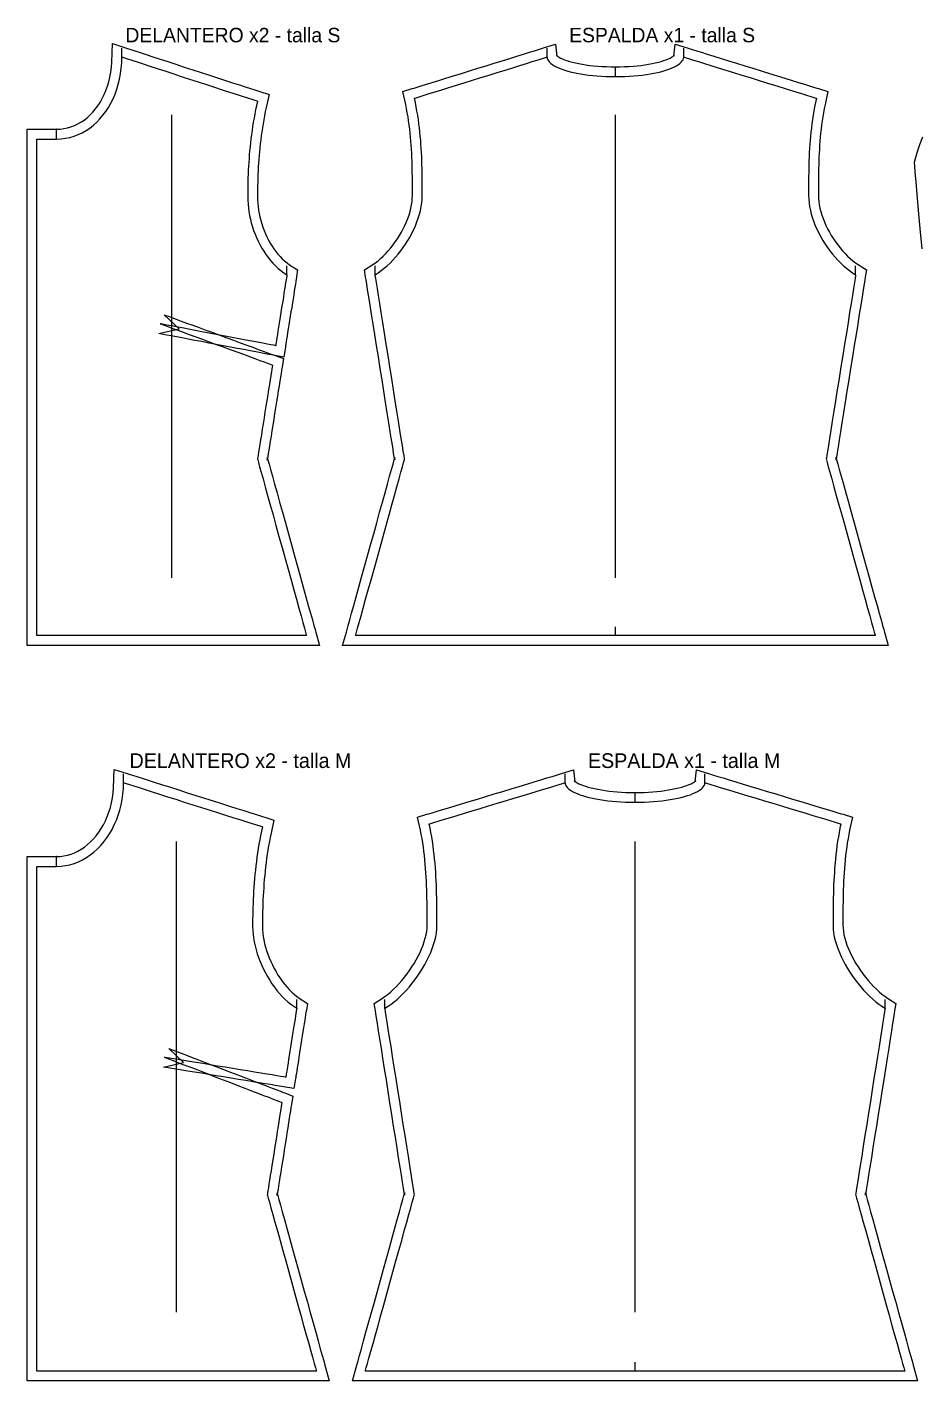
# Model space of a CAD drawing. Header units: centimetres. Extents: x -1 to 277, y -288 to 3.
# Drawn here: x -1 to 90.2, y -135 to 3.1 of the extents above; entities that cross this region are included whole.
import ezdxf

# ---------------------------------------------------------------- set-up
doc = ezdxf.new("R2010")
doc.units = ezdxf.units.CM
for name, color, linetype in [('15_SeamAllowance', 4, 'CONTINUOUS'), ('1_Boundary', 7, 'CONTINUOUS'), ('4_Notch', 1, 'CONTINUOUS'), ('5_Grainline', 3, 'CONTINUOUS'), ('8_Text', 7, 'CONTINUOUS')]:
    doc.layers.add(name, color=color, linetype=linetype)

msp = doc.modelspace()

# ---------------------------------------------------------------- linework, layer by layer
at = {"layer": '15_SeamAllowance'}
for points in [[(-1, -7.3633), (0.0101, -7.3633), (0.0394, -7.3633), (0.0859, -7.3633), (0.1481, -7.3633), (0.2242, -7.3633), (0.3125, -7.3633), (0.4112, -7.3633), (0.5185, -7.3633), (0.6328, -7.3633), (0.7523, -7.3633), (0.8753, -7.3633), (1, -7.3633), (1.1247, -7.3633), (1.2477, -7.3633), (1.3672, -7.3633), (1.4815, -7.3633), (1.5888, -7.3633), (1.6875, -7.3633), (1.7758, -7.3633), (1.8519, -7.3633), (1.9141, -7.3633), (1.9606, -7.3633), (1.9899, -7.3633), (1.9797, -7.3633), (2.3837, -7.3469), (2.7581, -7.3009), (3.1234, -7.2254), (3.4796, -7.1211), (3.8267, -6.9889), (4.1644, -6.829), (4.4924, -6.642), (4.8098, -6.4284), (5.1161, -6.1887), (5.4102, -5.9234), (5.6912, -5.6332), (5.9581, -5.3188), (6.2097, -4.981), (6.445, -4.6207), (6.6628, -4.2388), (6.8621, -3.8362), (7.0417, -3.4141), (7.2007, -2.9734), (7.3379, -2.5153), (7.4523, -2.0407), (7.5431, -1.5508), (7.6091, -1.0467), (7.6494, -0.5294), (7.6982, 1.3654), (9.0427, 0.9282), (9.2449, 0.8624), (9.5672, 0.7576), (9.9975, 0.6176), (10.524, 0.4464), (11.1346, 0.2478), (11.8172, 0.0258), (12.5599, -0.2157), (13.3506, -0.4729), (14.1774, -0.7417), (15.0282, -1.0184), (15.8909, -1.299), (16.7537, -1.5796), (17.6045, -1.8563), (18.4313, -2.1252), (19.222, -2.3824), (19.9647, -2.6239), (20.6473, -2.8459), (21.2579, -3.0445), (21.7843, -3.2157), (22.2147, -3.3557), (22.537, -3.4605), (22.7392, -3.5262), (23.6733, -3.83), (23.3806, -5.1471), (23.2922, -5.5688), (23.2096, -5.9879), (23.1325, -6.4044), (23.0608, -6.8183), (22.9943, -7.2298), (22.9329, -7.6387), (22.8764, -8.0453), (22.8246, -8.4493), (22.7773, -8.851), (22.7344, -9.2503), (22.6958, -9.6472), (22.6611, -10.0418), (22.6304, -10.4341), (22.6034, -10.824), (22.5799, -11.2118), (22.5598, -11.5973), (22.543, -11.9806), (22.5291, -12.3617), (22.5182, -12.7406), (22.51, -13.1174), (22.5043, -13.492), (22.5011, -13.8646), (22.5, -14.2261), (22.5072, -14.5716), (22.5279, -14.9131), (22.5625, -15.2587), (22.6107, -15.607), (22.6724, -15.9569), (22.7474, -16.307), (22.8356, -16.6562), (22.9366, -17.0032), (23.0502, -17.3469), (23.1762, -17.6861), (23.3141, -18.0196), (23.4637, -18.3462), (23.6246, -18.6648), (23.7964, -18.9742), (23.9788, -19.2734), (24.1712, -19.5612), (24.3731, -19.8367), (24.5842, -20.0988), (24.8039, -20.3465), (25.0317, -20.5791), (25.2672, -20.7956), (25.5097, -20.9953), (25.7589, -21.1776), (26.59, -21.712), (26.4818, -22.3935), (26.465, -22.4993), (26.4382, -22.6679), (26.4025, -22.8931), (26.3587, -23.1685), (26.308, -23.4879), (26.2512, -23.845), (26.1895, -24.2335), (26.1238, -24.6472), (26.0551, -25.0797), (25.9844, -25.5247), (25.9127, -25.9761), (25.8411, -26.4274), (25.7704, -26.8725), (25.7017, -27.305), (25.636, -27.7187), (25.5742, -28.1072), (25.5175, -28.4643), (25.4668, -28.7837), (25.423, -29.0591), (25.3873, -29.2843), (25.3605, -29.4529), (25.3437, -29.5586), (25.1762, -30.6133), (24.1039, -30.4095), (23.9318, -30.3768), (23.6575, -30.3246), (23.2913, -30.255), (22.8432, -30.1698), (22.3236, -30.0711), (21.7427, -29.9606), (21.1107, -29.8405), (20.4377, -29.7126), (19.7342, -29.5788), (19.0101, -29.4412), (18.2759, -29.3016), (17.5416, -29.162), (16.8176, -29.0244), (16.114, -28.8907), (15.4411, -28.7627), (14.8091, -28.6426), (14.2281, -28.5322), (13.7085, -28.4334), (13.2605, -28.3482), (12.8942, -28.2786), (12.6199, -28.2265), (12.4479, -28.1937), (14.5026, -27.7334), (12.9778, -26.2826), (13.1451, -26.3441), (13.4118, -26.4421), (13.768, -26.5729), (14.2036, -26.733), (14.7089, -26.9186), (15.2737, -27.1262), (15.8883, -27.3519), (16.5426, -27.5923), (17.2268, -27.8437), (17.9308, -28.1023), (18.6447, -28.3646), (19.3587, -28.6269), (20.0627, -28.8856), (20.7468, -29.1369), (21.4012, -29.3773), (22.0157, -29.6031), (22.5806, -29.8107), (23.0858, -29.9963), (23.5215, -30.1563), (23.8776, -30.2872), (24.1443, -30.3852), (24.3116, -30.4466), (25.1414, -30.7515), (25.0046, -31.6121), (24.9824, -31.7523), (24.9468, -31.9758), (24.8994, -32.2742), (24.8414, -32.6392), (24.7741, -33.0625), (24.6989, -33.5358), (24.617, -34.0507), (24.5299, -34.599), (24.4388, -35.1722), (24.3451, -35.7621), (24.25, -36.3603), (24.1549, -36.9585), (24.0611, -37.5483), (23.97, -38.1216), (23.8829, -38.6698), (23.8011, -39.1847), (23.7258, -39.658), (23.6586, -40.0813), (23.6005, -40.4463), (23.5531, -40.7448), (23.5176, -40.9682), (23.4953, -41.1084), (23.5218, -40.942), (23.4888, -40.8235), (23.5619, -41.0865), (23.6784, -41.5058), (23.8339, -42.0657), (24.0241, -42.7506), (24.2448, -43.5449), (24.4914, -44.4329), (24.7598, -45.399), (25.0455, -46.4277), (25.3443, -47.5032), (25.6517, -48.61), (25.9635, -49.7324), (26.2753, -50.8548), (26.5827, -51.9615), (26.8815, -53.037), (27.1672, -54.0657), (27.4356, -55.0318), (27.6823, -55.9199), (27.9029, -56.7141), (28.0931, -57.399), (28.2487, -57.9589), (28.3651, -58.3782), (28.4382, -58.6412), (28.8156, -60), (27.3607, -60), (26.9589, -60), (26.3184, -60), (25.463, -60), (24.4166, -60), (23.2031, -60), (21.8464, -60), (20.3704, -60), (18.7988, -60), (17.1557, -60), (15.4648, -60), (13.75, -60), (12.0352, -60), (10.3443, -60), (8.7012, -60), (7.1296, -60), (5.6536, -60), (4.2969, -60), (3.0834, -60), (2.037, -60), (1.1816, -60), (0.5411, -60), (0.1393, -60), (-1, -60), (-1, -58.7436), (-1, -58.0037), (-1, -56.8242), (-1, -55.2491), (-1, -53.3224), (-1, -51.088), (-1, -48.5899), (-1, -45.872), (-1, -42.9782), (-1, -39.9526), (-1, -36.8391), (-1, -33.6817), (-1, -30.5242), (-1, -27.4107), (-1, -24.3851), (-1, -21.4914), (-1, -18.7734), (-1, -16.2753), (-1, -14.0409), (-1, -12.1142), (-1, -10.5391), (-1, -9.3597), (-1, -8.6197)], [(59, -1), (59.4665, -0.9955), (59.9226, -0.9824), (60.3673, -0.9608), (60.7996, -0.9313), (61.2184, -0.894), (61.6226, -0.8494), (62.011, -0.7979), (62.3824, -0.7398), (62.7358, -0.6757), (63.0697, -0.6059), (63.3829, -0.5311), (63.674, -0.452), (63.9413, -0.3694), (64.1833, -0.2842), (64.3979, -0.1979), (64.5832, -0.1122), (64.7369, -0.0297), (64.8566, 0.0459), (64.9404, 0.1095), (64.9875, 0.1538), (65.0004, 0.1696), (64.9879, 0.148), (64.9667, 0.087), (65.1076, 1.3125), (66.3282, 0.9338), (66.526, 0.8724), (66.8413, 0.7746), (67.2624, 0.644), (67.7774, 0.4842), (68.3748, 0.2988), (69.0426, 0.0916), (69.7692, -0.1338), (70.5428, -0.3738), (71.3516, -0.6248), (72.1839, -0.883), (73.028, -1.1449), (73.8721, -1.4068), (74.7044, -1.6651), (75.5132, -1.916), (76.2868, -2.156), (77.0134, -2.3815), (77.6812, -2.5887), (78.2785, -2.774), (78.7936, -2.9338), (79.2147, -3.0644), (79.53, -3.1623), (79.7278, -3.2236), (80.6737, -3.5171), (80.3827, -4.843), (80.2981, -5.2625), (80.2207, -5.6812), (80.1503, -6.099), (80.0865, -6.5159), (80.029, -6.9317), (79.9775, -7.3464), (79.9316, -7.7597), (79.8911, -8.1716), (79.8555, -8.582), (79.8247, -8.9907), (79.7982, -9.3977), (79.7757, -9.8027), (79.757, -10.2058), (79.7416, -10.6067), (79.7293, -11.0054), (79.7196, -11.4017), (79.7124, -11.7955), (79.7072, -12.1868), (79.7037, -12.5753), (79.7016, -12.961), (79.7005, -13.3438), (79.7001, -13.7235), (79.7, -14.0844), (79.7104, -14.4169), (79.7401, -14.7426), (79.7892, -15.0764), (79.8576, -15.4168), (79.9446, -15.7622), (80.0497, -16.1112), (80.1722, -16.4621), (80.3114, -16.8134), (80.4664, -17.1637), (80.6363, -17.5115), (80.8204, -17.8553), (81.0176, -18.1937), (81.2269, -18.5253), (81.4474, -18.8487), (81.678, -19.1626), (81.9176, -19.4655), (82.1651, -19.7562), (82.4193, -20.0334), (82.6791, -20.2957), (82.9431, -20.5419), (83.2101, -20.7708), (83.4786, -20.9811), (83.7471, -21.1718), (84.591, -21.7092), (84.4723, -22.4528), (84.4285, -22.7275), (84.3586, -23.1654), (84.2653, -23.7502), (84.1511, -24.4655), (84.0188, -25.2951), (83.8708, -26.2226), (83.7097, -27.2317), (83.5383, -28.306), (83.359, -29.4293), (83.1746, -30.5853), (82.9875, -31.7576), (82.8004, -32.9299), (82.616, -34.0858), (82.4367, -35.2091), (82.2653, -36.2835), (82.1043, -37.2926), (81.9563, -38.2201), (81.8239, -39.0497), (81.7097, -39.765), (81.6164, -40.3498), (81.5465, -40.7877), (81.5027, -41.0624), (81.5219, -40.9424), (81.4888, -40.8235), (81.5619, -41.0865), (81.6784, -41.5058), (81.8339, -42.0657), (82.0241, -42.7506), (82.2448, -43.5449), (82.4914, -44.4329), (82.7598, -45.399), (83.0455, -46.4277), (83.3443, -47.5032), (83.6517, -48.61), (83.9635, -49.7324), (84.2753, -50.8548), (84.5827, -51.9615), (84.8815, -53.037), (85.1672, -54.0657), (85.4356, -55.0318), (85.6823, -55.9199), (85.9029, -56.7141), (86.0931, -57.399), (86.2487, -57.9589), (86.3651, -58.3782), (86.4382, -58.6412), (86.8156, -60), (85.3658, -60), (84.9786, -60), (84.3613, -60), (83.537, -60), (82.5287, -60), (81.3594, -60), (80.052, -60), (78.6296, -60), (77.1152, -60), (75.5318, -60), (73.9024, -60), (72.25, -60), (70.5976, -60), (68.9682, -60), (67.3848, -60), (65.8704, -60), (64.448, -60), (63.1406, -60), (61.9713, -60), (60.963, -60), (60.1387, -60), (59.5214, -60), (59.1342, -60), (59, -60), (58.8658, -60), (58.4786, -60), (57.8613, -60), (57.037, -60), (56.0287, -60), (54.8594, -60), (53.552, -60), (52.1296, -60), (50.6152, -60), (49.0318, -60), (47.4024, -60), (45.75, -60), (44.0976, -60), (42.4682, -60), (40.8848, -60), (39.3704, -60), (37.948, -60), (36.6406, -60), (35.4713, -60), (34.463, -60), (33.6387, -60), (33.0214, -60), (32.6342, -60), (31.1844, -60), (31.5618, -58.6412), (31.6349, -58.3782), (31.7513, -57.9589), (31.9069, -57.399), (32.0971, -56.7141), (32.3177, -55.9199), (32.5644, -55.0318), (32.8328, -54.0657), (33.1185, -53.037), (33.4173, -51.9615), (33.7247, -50.8548), (34.0365, -49.7324), (34.3483, -48.61), (34.6557, -47.5032), (34.9545, -46.4277), (35.2402, -45.399), (35.5086, -44.4329), (35.7552, -43.5449), (35.9759, -42.7506), (36.1661, -42.0657), (36.3216, -41.5058), (36.4381, -41.0865), (36.5112, -40.8235), (36.4781, -40.9424), (36.4973, -41.0624), (36.4535, -40.7877), (36.3836, -40.3498), (36.2903, -39.765), (36.1761, -39.0497), (36.0437, -38.2201), (35.8957, -37.2926), (35.7347, -36.2835), (35.5633, -35.2091), (35.384, -34.0858), (35.1996, -32.9299), (35.0125, -31.7576), (34.8254, -30.5853), (34.641, -29.4293), (34.4617, -28.306), (34.2903, -27.2317), (34.1292, -26.2226), (33.9812, -25.2951), (33.8489, -24.4655), (33.7347, -23.7502), (33.6414, -23.1654), (33.5715, -22.7275), (33.5277, -22.4528), (33.409, -21.7092), (34.2529, -21.1718), (34.5214, -20.9811), (34.7899, -20.7708), (35.0569, -20.5419), (35.3209, -20.2957), (35.5807, -20.0334), (35.8349, -19.7562), (36.0824, -19.4655), (36.322, -19.1626), (36.5526, -18.8487), (36.7731, -18.5253), (36.9824, -18.1937), (37.1796, -17.8553), (37.3637, -17.5115), (37.5336, -17.1637), (37.6886, -16.8134), (37.8278, -16.4621), (37.9503, -16.1112), (38.0554, -15.7622), (38.1424, -15.4168), (38.2108, -15.0764), (38.2599, -14.7426), (38.2896, -14.4169), (38.3, -14.0844), (38.2999, -13.7235), (38.2995, -13.3438), (38.2984, -12.961), (38.2963, -12.5753), (38.2928, -12.1868), (38.2876, -11.7955), (38.2804, -11.4017), (38.2707, -11.0054), (38.2584, -10.6067), (38.243, -10.2058), (38.2243, -9.8027), (38.2018, -9.3977), (38.1753, -8.9907), (38.1445, -8.582), (38.1089, -8.1716), (38.0684, -7.7597), (38.0225, -7.3464), (37.971, -6.9317), (37.9135, -6.5159), (37.8497, -6.099), (37.7793, -5.6812), (37.7019, -5.2625), (37.6173, -4.843), (37.3263, -3.5171), (38.2722, -3.2236), (38.47, -3.1623), (38.7853, -3.0644), (39.2064, -2.9338), (39.7215, -2.774), (40.3188, -2.5887), (40.9866, -2.3815), (41.7132, -2.156), (42.4868, -1.916), (43.2956, -1.6651), (44.1279, -1.4068), (44.972, -1.1449), (45.8161, -0.883), (46.6484, -0.6248), (47.4572, -0.3738), (48.2308, -0.1338), (48.9574, 0.0916), (49.6252, 0.2988), (50.2226, 0.4842), (50.7376, 0.644), (51.1587, 0.7746), (51.474, 0.8724), (51.6718, 0.9338), (52.8924, 1.3125), (53.0333, 0.087), (53.0121, 0.148), (52.9996, 0.1696), (53.0125, 0.1538), (53.0596, 0.1095), (53.1434, 0.0459), (53.2631, -0.0297), (53.4168, -0.1122), (53.6021, -0.1979), (53.8167, -0.2842), (54.0587, -0.3694), (54.326, -0.452), (54.6171, -0.5311), (54.9303, -0.6059), (55.2642, -0.6757), (55.6176, -0.7398), (55.989, -0.7979), (56.3774, -0.8494), (56.7816, -0.894), (57.2004, -0.9313), (57.6327, -0.9608), (58.0774, -0.9824), (58.5335, -0.9955)], [(-1, -81.5333), (0.0101, -81.5333), (0.0394, -81.5333), (0.0859, -81.5333), (0.1481, -81.5333), (0.2242, -81.5333), (0.3125, -81.5333), (0.4112, -81.5333), (0.5185, -81.5333), (0.6328, -81.5333), (0.7523, -81.5333), (0.8753, -81.5333), (1, -81.5333), (1.1247, -81.5333), (1.2477, -81.5333), (1.3672, -81.5333), (1.4815, -81.5333), (1.5888, -81.5333), (1.6875, -81.5333), (1.7758, -81.5333), (1.8519, -81.5333), (1.9141, -81.5333), (1.9606, -81.5333), (1.9899, -81.5333), (1.9788, -81.5333), (2.3814, -81.5162), (2.7558, -81.4684), (3.1236, -81.3898), (3.4846, -81.2811), (3.8385, -81.143), (4.1846, -80.9758), (4.5222, -80.7803), (4.8504, -80.557), (5.1679, -80.3066), (5.4738, -80.0298), (5.7666, -79.7277), (6.0452, -79.4011), (6.3083, -79.0512), (6.5546, -78.6789), (6.7828, -78.2856), (6.9917, -77.8723), (7.1802, -77.4404), (7.3471, -76.9911), (7.4912, -76.5257), (7.6115, -76.0453), (7.7068, -75.5514), (7.7762, -75.045), (7.8186, -74.5275), (7.8699, -72.6447), (9.2078, -73.0697), (9.4148, -73.1355), (9.7448, -73.2403), (10.1855, -73.3803), (10.7245, -73.5515), (11.3496, -73.7501), (12.0485, -73.9721), (12.8089, -74.2136), (13.6185, -74.4708), (14.465, -74.7396), (15.336, -75.0163), (16.2194, -75.2969), (17.1028, -75.5775), (17.9738, -75.8542), (18.8203, -76.1231), (19.6299, -76.3803), (20.3903, -76.6218), (21.0892, -76.8438), (21.7143, -77.0424), (22.2534, -77.2136), (22.694, -77.3536), (23.024, -77.4584), (23.231, -77.5241), (24.1737, -77.8236), (23.881, -79.1474), (23.793, -79.5739), (23.7105, -80.0019), (23.6335, -80.4311), (23.5619, -80.8611), (23.4954, -81.2915), (23.4339, -81.722), (23.3773, -82.1521), (23.3254, -82.5815), (23.278, -83.0098), (23.235, -83.4365), (23.1963, -83.8614), (23.1616, -84.284), (23.1307, -84.704), (23.1036, -85.1209), (23.0801, -85.5344), (23.0599, -85.9442), (23.043, -86.3498), (23.0292, -86.7509), (23.0182, -87.147), (23.01, -87.5379), (23.0043, -87.9231), (23.0011, -88.3023), (23, -88.6628), (23.0092, -89.0011), (23.0358, -89.3377), (23.0799, -89.6836), (23.1413, -90.037), (23.2196, -90.3962), (23.3143, -90.7594), (23.4249, -91.1248), (23.5508, -91.4909), (23.6914, -91.8558), (23.846, -92.2181), (24.0139, -92.5761), (24.1944, -92.9282), (24.3866, -93.2728), (24.5898, -93.6083), (24.8032, -93.9333), (25.0258, -94.2462), (25.2567, -94.5454), (25.4949, -94.8296), (25.7394, -95.0972), (25.989, -95.347), (26.2425, -95.5774), (26.4988, -95.7874), (26.7564, -95.9758), (27.5894, -96.512), (27.4821, -97.1916), (27.4659, -97.2943), (27.4401, -97.458), (27.4056, -97.6766), (27.3633, -97.944), (27.3144, -98.2542), (27.2596, -98.6009), (27.2001, -98.9781), (27.1366, -99.3798), (27.0703, -99.7998), (27.0021, -100.2319), (26.9329, -100.6702), (26.8637, -101.1084), (26.7955, -101.5406), (26.7291, -101.9605), (26.6657, -102.3622), (26.6062, -102.7394), (26.5514, -103.0862), (26.5024, -103.3963), (26.4602, -103.6637), (26.4257, -103.8824), (26.3998, -104.0461), (26.3836, -104.1488), (26.2211, -105.1781), (25.1658, -105.0049), (24.9851, -104.9753), (24.6971, -104.9281), (24.3124, -104.865), (23.8419, -104.7878), (23.2963, -104.6983), (22.6863, -104.5982), (22.0226, -104.4893), (21.3159, -104.3734), (20.5771, -104.2522), (19.8168, -104.1275), (19.0457, -104.001), (18.2747, -103.8745), (17.5144, -103.7498), (16.7756, -103.6286), (16.0689, -103.5127), (15.4052, -103.4038), (14.7952, -103.3037), (14.2496, -103.2142), (13.7791, -103.1371), (13.3944, -103.074), (13.1064, -103.0267), (12.9257, -102.9971), (14.9553, -102.5234), (13.4443, -101.0898), (13.6191, -101.157), (13.8976, -101.2641), (14.2697, -101.4071), (14.7247, -101.582), (15.2525, -101.7848), (15.8425, -102.0116), (16.4844, -102.2583), (17.1679, -102.521), (17.8825, -102.7956), (18.6179, -103.0782), (19.3636, -103.3649), (20.1094, -103.6515), (20.8448, -103.9341), (21.5594, -104.2088), (22.2428, -104.4715), (22.8848, -104.7182), (23.4748, -104.9449), (24.0025, -105.1478), (24.4576, -105.3227), (24.8296, -105.4656), (25.1082, -105.5727), (25.2829, -105.6399), (26.0987, -105.9534), (25.965, -106.8002), (25.9433, -106.9376), (25.9087, -107.1566), (25.8625, -107.4491), (25.806, -107.8069), (25.7405, -108.2218), (25.6673, -108.6857), (25.5876, -109.1905), (25.5027, -109.7279), (25.414, -110.2897), (25.3227, -110.8679), (25.2301, -111.4543), (25.1376, -112.0406), (25.0463, -112.6188), (24.9575, -113.1807), (24.8727, -113.718), (24.793, -114.2228), (24.7198, -114.6867), (24.6542, -115.1016), (24.5977, -115.4594), (24.5516, -115.7519), (24.517, -115.9709), (24.4953, -116.1083), (24.5216, -115.9415), (24.4888, -115.8235), (24.5619, -116.0865), (24.6784, -116.5058), (24.8339, -117.0657), (25.0241, -117.7506), (25.2448, -118.5449), (25.4914, -119.4329), (25.7598, -120.399), (26.0455, -121.4277), (26.3443, -122.5032), (26.6517, -123.61), (26.9635, -124.7324), (27.2753, -125.8548), (27.5827, -126.9615), (27.8815, -128.037), (28.1672, -129.0657), (28.4356, -130.0318), (28.6823, -130.9199), (28.9029, -131.7141), (29.0931, -132.399), (29.2487, -132.9589), (29.3651, -133.3782), (29.4382, -133.6412), (29.8156, -135), (28.3557, -135), (27.9392, -135), (27.2754, -135), (26.3889, -135), (25.3045, -135), (24.0469, -135), (22.6408, -135), (21.1111, -135), (19.4824, -135), (17.7795, -135), (16.0271, -135), (14.25, -135), (12.4729, -135), (10.7205, -135), (9.0176, -135), (7.3889, -135), (5.8592, -135), (4.4531, -135), (3.1955, -135), (2.1111, -135), (1.2246, -135), (0.5608, -135), (0.1443, -135), (-1, -135), (-1, -133.7394), (-1, -132.9873), (-1, -131.7885), (-1, -130.1877), (-1, -128.2294), (-1, -125.9583), (-1, -123.4193), (-1, -120.6568), (-1, -117.7156), (-1, -114.6404), (-1, -111.4759), (-1, -108.2667), (-1, -105.0574), (-1, -101.8929), (-1, -98.8177), (-1, -95.8765), (-1, -93.1141), (-1, -90.575), (-1, -88.304), (-1, -86.3457), (-1, -84.7448), (-1, -83.546), (-1, -82.7939)], [(61, -75), (61.4674, -74.9955), (61.9262, -74.9823), (62.3752, -74.9608), (62.8133, -74.9312), (63.2391, -74.8939), (63.6514, -74.8492), (64.0489, -74.7975), (64.4304, -74.7392), (64.7944, -74.6747), (65.1396, -74.6046), (65.4645, -74.5294), (65.7675, -74.4496), (66.0469, -74.3662), (66.3008, -74.28), (66.5272, -74.1924), (66.7238, -74.1051), (66.8881, -74.0206), (67.0173, -73.9424), (67.109, -73.876), (67.1615, -73.8289), (67.1765, -73.8114), (67.1625, -73.8343), (67.1379, -73.9018), (67.2839, -72.6979), (68.4934, -73.0642), (68.6961, -73.1256), (69.019, -73.2234), (69.4504, -73.354), (69.978, -73.5139), (70.5899, -73.6992), (71.274, -73.9064), (72.0183, -74.1318), (72.8107, -74.3718), (73.6393, -74.6228), (74.4919, -74.881), (75.3565, -75.1429), (76.2212, -75.4048), (77.0738, -75.6631), (77.9024, -75.914), (78.6948, -76.154), (79.4391, -76.3795), (80.1232, -76.5867), (80.7351, -76.772), (81.2627, -76.9318), (81.694, -77.0625), (82.017, -77.1603), (82.2197, -77.2217), (83.1741, -77.5107), (82.8831, -78.8433), (82.7987, -79.2677), (82.7215, -79.6956), (82.6511, -80.1264), (82.5873, -80.5596), (82.5298, -80.9946), (82.4782, -81.431), (82.4322, -81.8682), (82.3915, -82.3056), (82.3559, -82.7427), (82.325, -83.179), (82.2984, -83.614), (82.2759, -84.047), (82.2571, -84.4777), (82.2417, -84.9054), (82.2293, -85.3297), (82.2196, -85.7501), (82.2124, -86.166), (82.2072, -86.5769), (82.2037, -86.9824), (82.2016, -87.382), (82.2005, -87.7751), (82.2001, -88.1613), (82.2, -88.5212), (82.2123, -88.8468), (82.2472, -89.1683), (82.3055, -89.5037), (82.3867, -89.8507), (82.4901, -90.207), (82.615, -90.5705), (82.7604, -90.939), (82.9249, -91.3105), (83.1075, -91.6829), (83.3069, -92.0542), (83.5216, -92.4226), (83.7503, -92.7863), (83.9915, -93.1433), (84.2438, -93.492), (84.5057, -93.8306), (84.7755, -94.1573), (85.0518, -94.4705), (85.3327, -94.7684), (85.6168, -95.0494), (85.902, -95.3116), (86.1865, -95.5536), (86.4682, -95.7737), (86.7448, -95.9702), (87.5899, -96.5089), (87.4726, -97.2522), (87.4287, -97.5298), (87.3589, -97.9724), (87.2655, -98.5634), (87.1514, -99.2863), (87.019, -100.1247), (86.871, -101.0621), (86.71, -102.0819), (86.5385, -103.1677), (86.3593, -104.303), (86.1748, -105.4712), (85.9878, -106.656), (85.8007, -107.8407), (85.6162, -109.009), (85.437, -110.1442), (85.2655, -111.23), (85.1045, -112.2499), (84.9565, -113.1872), (84.8241, -114.0256), (84.71, -114.7486), (84.6167, -115.3396), (84.5468, -115.7821), (84.503, -116.0598), (84.5216, -115.9415), (84.4888, -115.8235), (84.5619, -116.0865), (84.6784, -116.5058), (84.8339, -117.0657), (85.0241, -117.7506), (85.2448, -118.5449), (85.4914, -119.4329), (85.7598, -120.399), (86.0455, -121.4277), (86.3443, -122.5032), (86.6517, -123.61), (86.9635, -124.7324), (87.2753, -125.8548), (87.5827, -126.9615), (87.8815, -128.037), (88.1672, -129.0657), (88.4356, -130.0318), (88.6823, -130.9199), (88.9029, -131.7141), (89.0931, -132.399), (89.2487, -132.9589), (89.3651, -133.3782), (89.4382, -133.6412), (89.8156, -135), (88.3607, -135), (87.9589, -135), (87.3184, -135), (86.463, -135), (85.4166, -135), (84.2031, -135), (82.8464, -135), (81.3704, -135), (79.7988, -135), (78.1557, -135), (76.4648, -135), (74.75, -135), (73.0352, -135), (71.3443, -135), (69.7012, -135), (68.1296, -135), (66.6536, -135), (65.2969, -135), (64.0834, -135), (63.037, -135), (62.1816, -135), (61.5411, -135), (61.1393, -135), (61, -135), (60.8607, -135), (60.4589, -135), (59.8184, -135), (58.963, -135), (57.9166, -135), (56.7031, -135), (55.3464, -135), (53.8704, -135), (52.2988, -135), (50.6557, -135), (48.9648, -135), (47.25, -135), (45.5352, -135), (43.8443, -135), (42.2012, -135), (40.6296, -135), (39.1536, -135), (37.7969, -135), (36.5834, -135), (35.537, -135), (34.6816, -135), (34.0411, -135), (33.6393, -135), (32.1844, -135), (32.5618, -133.6412), (32.6349, -133.3782), (32.7513, -132.9589), (32.9069, -132.399), (33.0971, -131.7141), (33.3177, -130.9199), (33.5644, -130.0318), (33.8328, -129.0657), (34.1185, -128.037), (34.4173, -126.9615), (34.7247, -125.8548), (35.0365, -124.7324), (35.3483, -123.61), (35.6557, -122.5032), (35.9545, -121.4277), (36.2402, -120.399), (36.5086, -119.4329), (36.7552, -118.5449), (36.9759, -117.7506), (37.1661, -117.0657), (37.3216, -116.5058), (37.4381, -116.0865), (37.5112, -115.8235), (37.4784, -115.9415), (37.497, -116.0598), (37.4532, -115.7821), (37.3833, -115.3396), (37.29, -114.7486), (37.1759, -114.0256), (37.0435, -113.1872), (36.8955, -112.2499), (36.7345, -111.23), (36.563, -110.1442), (36.3838, -109.009), (36.1993, -107.8407), (36.0122, -106.656), (35.8252, -105.4712), (35.6407, -104.303), (35.4615, -103.1677), (35.29, -102.0819), (35.129, -101.0621), (34.981, -100.1247), (34.8486, -99.2863), (34.7345, -98.5634), (34.6411, -97.9724), (34.5713, -97.5298), (34.5274, -97.2522), (34.4101, -96.5089), (35.2552, -95.9702), (35.5318, -95.7737), (35.8135, -95.5536), (36.098, -95.3116), (36.3832, -95.0494), (36.6673, -94.7684), (36.9482, -94.4705), (37.2245, -94.1573), (37.4943, -93.8306), (37.7562, -93.492), (38.0085, -93.1433), (38.2497, -92.7863), (38.4784, -92.4226), (38.6931, -92.0542), (38.8925, -91.6829), (39.0751, -91.3105), (39.2396, -90.939), (39.385, -90.5705), (39.5099, -90.207), (39.6133, -89.8507), (39.6945, -89.5037), (39.7528, -89.1683), (39.7877, -88.8468), (39.8, -88.5212), (39.7999, -88.1613), (39.7995, -87.7751), (39.7984, -87.382), (39.7963, -86.9824), (39.7928, -86.5769), (39.7876, -86.166), (39.7804, -85.7501), (39.7707, -85.3297), (39.7583, -84.9054), (39.7429, -84.4777), (39.7241, -84.047), (39.7016, -83.614), (39.675, -83.179), (39.6441, -82.7427), (39.6085, -82.3056), (39.5678, -81.8682), (39.5218, -81.431), (39.4702, -80.9946), (39.4127, -80.5596), (39.3489, -80.1264), (39.2785, -79.6956), (39.2013, -79.2677), (39.1169, -78.8433), (38.8259, -77.5107), (39.7803, -77.2217), (39.983, -77.1603), (40.306, -77.0625), (40.7373, -76.9318), (41.2649, -76.772), (41.8768, -76.5867), (42.5609, -76.3795), (43.3052, -76.154), (44.0976, -75.914), (44.9262, -75.6631), (45.7788, -75.4048), (46.6435, -75.1429), (47.5081, -74.881), (48.3607, -74.6228), (49.1893, -74.3718), (49.9817, -74.1318), (50.726, -73.9064), (51.4101, -73.6992), (52.022, -73.5139), (52.5496, -73.354), (52.981, -73.2234), (53.3039, -73.1256), (53.5066, -73.0642), (54.7161, -72.6979), (54.8621, -73.9018), (54.8375, -73.8343), (54.8235, -73.8114), (54.8385, -73.8289), (54.891, -73.876), (54.9827, -73.9424), (55.1119, -74.0206), (55.2762, -74.1051), (55.4728, -74.1924), (55.6992, -74.28), (55.9531, -74.3662), (56.2325, -74.4496), (56.5355, -74.5294), (56.8604, -74.6046), (57.2056, -74.6747), (57.5696, -74.7392), (57.9511, -74.7975), (58.3486, -74.8492), (58.7609, -74.8939), (59.1867, -74.9312), (59.6248, -74.9608), (60.0738, -74.9823), (60.5326, -74.9955)]]:
    msp.add_lwpolyline(points, close=True, dxfattribs=at)
msp.add_lwpolyline([(90.2769, -19.5729), (90.0914, -17.4915), (89.9255, -15.6299), (89.7825, -14.0246), (89.6655, -12.7123), (89.5779, -11.7295), (89.523, -11.1131), (89.4876, -10.7158), (89.7662, -9.7313), (90.0391, -8.9212), (90.3506, -8.1319)], dxfattribs=at)
at = {"layer": '1_Boundary'}
for points in [[(0, -8.3633), (0.0101, -8.3633), (0.0394, -8.3633), (0.0859, -8.3633), (0.1481, -8.3633), (0.2242, -8.3633), (0.3125, -8.3633), (0.4112, -8.3633), (0.5185, -8.3633), (0.6328, -8.3633), (0.7523, -8.3633), (0.8753, -8.3633), (1, -8.3633), (1.1247, -8.3633), (1.2477, -8.3633), (1.3672, -8.3633), (1.4815, -8.3633), (1.5888, -8.3633), (1.6875, -8.3633), (1.7758, -8.3633), (1.8519, -8.3633), (1.9141, -8.3633), (1.9606, -8.3633), (1.9899, -8.3633), (2, -8.3633), (2.4652, -8.3444), (2.9206, -8.2884), (3.3654, -8.1965), (3.7986, -8.0698), (4.2193, -7.9094), (4.6267, -7.7166), (5.0199, -7.4924), (5.3979, -7.238), (5.7599, -6.9546), (6.1051, -6.6433), (6.4324, -6.3053), (6.741, -5.9417), (7.0301, -5.5536), (7.2987, -5.1422), (7.546, -4.7087), (7.771, -4.2542), (7.9729, -3.7798), (8.1507, -3.2868), (8.3036, -2.7762), (8.4307, -2.2491), (8.5312, -1.7069), (8.604, -1.1505), (8.6484, -0.5811), (8.6633, 0), (8.7334, -0.0228), (8.9356, -0.0885), (9.2579, -0.1934), (9.6883, -0.3333), (10.2148, -0.5046), (10.8253, -0.7031), (11.5079, -0.9251), (12.2506, -1.1667), (13.0413, -1.4238), (13.8681, -1.6927), (14.7189, -1.9694), (15.5817, -2.25), (16.4445, -2.5306), (17.2952, -2.8073), (18.122, -3.0762), (18.9127, -3.3333), (19.6554, -3.5749), (20.338, -3.7969), (20.9486, -3.9954), (21.4751, -4.1667), (21.9055, -4.3066), (22.2278, -4.4115), (22.4299, -4.4772), (22.5, -4.5), (22.4031, -4.9361), (22.3123, -5.3695), (22.2273, -5.8001), (22.1481, -6.2281), (22.0745, -6.6533), (22.0062, -7.0758), (21.9432, -7.4956), (21.8852, -7.9128), (21.832, -8.3273), (21.7836, -8.7391), (21.7396, -9.1484), (21.7, -9.555), (21.6646, -9.959), (21.6331, -10.3604), (21.6055, -10.7593), (21.5815, -11.1556), (21.561, -11.5493), (21.5437, -11.9405), (21.5297, -12.3291), (21.5185, -12.7153), (21.5102, -13.0989), (21.5044, -13.4801), (21.5011, -13.8588), (21.5, -14.235), (21.5078, -14.6122), (21.531, -14.9933), (21.5693, -15.3771), (21.6227, -15.7625), (21.6908, -16.1486), (21.7734, -16.5342), (21.8704, -16.9184), (21.9815, -17.3), (22.1064, -17.678), (22.2451, -18.0514), (22.3972, -18.4191), (22.5625, -18.78), (22.7408, -19.1331), (22.932, -19.4773), (23.1357, -19.8117), (23.3519, -20.135), (23.5801, -20.4463), (23.8203, -20.7445), (24.0722, -21.0286), (24.3356, -21.2975), (24.6104, -21.5501), (24.8961, -21.7855), (25.1927, -22.0024), (25.5, -22.2), (25.4942, -22.2367), (25.4774, -22.3424), (25.4506, -22.511), (25.4148, -22.7362), (25.3711, -23.0116), (25.3204, -23.331), (25.2636, -23.6881), (25.2019, -24.0766), (25.1362, -24.4903), (25.0675, -24.9228), (24.9968, -25.3679), (24.9251, -25.8192), (24.8534, -26.2706), (24.7827, -26.7156), (24.714, -27.1481), (24.6483, -27.5618), (24.5866, -27.9503), (24.5299, -28.3074), (24.4792, -28.6268), (24.4354, -28.9022), (24.3997, -29.1274), (24.3729, -29.296), (24.3561, -29.4018), (24.3503, -29.4384), (24.2906, -29.4271), (24.1186, -29.3944), (23.8443, -29.3422), (23.478, -29.2726), (23.03, -29.1874), (22.5104, -29.0887), (21.9294, -28.9782), (21.2974, -28.8581), (20.6245, -28.7302), (19.9209, -28.5964), (19.1969, -28.4588), (18.4626, -28.3192), (17.7284, -28.1796), (17.0043, -28.042), (16.3008, -27.9082), (15.6278, -27.7803), (14.9958, -27.6602), (14.4149, -27.5498), (13.8953, -27.451), (13.4472, -27.3658), (13.081, -27.2962), (12.8067, -27.244), (12.6346, -27.2113), (12.575, -27.2), (12.633, -27.2213), (12.8003, -27.2828), (13.067, -27.3808), (13.4231, -27.5116), (13.8588, -27.6717), (14.364, -27.8573), (14.9289, -28.0648), (15.5435, -28.2906), (16.1978, -28.531), (16.8819, -28.7823), (17.5859, -29.041), (18.2999, -29.3033), (19.0138, -29.5656), (19.7178, -29.8243), (20.402, -30.0756), (21.0563, -30.316), (21.6709, -30.5418), (22.2357, -30.7493), (22.741, -30.9349), (23.1766, -31.095), (23.5328, -31.2258), (23.7995, -31.3238), (23.9668, -31.3853), (24.0247, -31.4066), (24.017, -31.4552), (23.9947, -31.5954), (23.9592, -31.8188), (23.9118, -32.1172), (23.8538, -32.4822), (23.7865, -32.9056), (23.7113, -33.3788), (23.6294, -33.8938), (23.5423, -34.442), (23.4512, -35.0152), (23.3575, -35.6051), (23.2624, -36.2033), (23.1673, -36.8015), (23.0735, -37.3914), (22.9824, -37.9646), (22.8953, -38.5128), (22.8135, -39.0277), (22.7382, -39.501), (22.671, -39.9244), (22.6129, -40.2894), (22.5655, -40.5878), (22.53, -40.8112), (22.5077, -40.9514), (22.5, -41), (22.5253, -41.0911), (22.5984, -41.3542), (22.7148, -41.7734), (22.8704, -42.3333), (23.0606, -43.0182), (23.2813, -43.8125), (23.5279, -44.7005), (23.7963, -45.6667), (24.082, -46.6953), (24.3808, -47.7708), (24.6882, -48.8776), (25, -50), (25.3118, -51.1224), (25.6192, -52.2292), (25.918, -53.3047), (26.2037, -54.3333), (26.4721, -55.2995), (26.7188, -56.1875), (26.9394, -56.9818), (27.1296, -57.6667), (27.2852, -58.2266), (27.4016, -58.6458), (27.4747, -58.9089), (27.5, -59), (27.3607, -59), (26.9589, -59), (26.3184, -59), (25.463, -59), (24.4166, -59), (23.2031, -59), (21.8464, -59), (20.3704, -59), (18.7988, -59), (17.1557, -59), (15.4648, -59), (13.75, -59), (12.0352, -59), (10.3443, -59), (8.7012, -59), (7.1296, -59), (5.6536, -59), (4.2969, -59), (3.0834, -59), (2.037, -59), (1.1816, -59), (0.5411, -59), (0.1393, -59), (0, -59), (0, -58.7436), (0, -58.0037), (0, -56.8242), (0, -55.2491), (0, -53.3224), (0, -51.088), (0, -48.5899), (0, -45.872), (0, -42.9782), (0, -39.9526), (0, -36.8391), (0, -33.6817), (0, -30.5242), (0, -27.4107), (0, -24.3851), (0, -21.4914), (0, -18.7734), (0, -16.2753), (0, -14.0409), (0, -12.1142), (0, -10.5391), (0, -9.3597), (0, -8.6197), (0, -8.3633)], [(59, -2), (59.4857, -1.9954), (59.9612, -1.9817), (60.4256, -1.9592), (60.8781, -1.9282), (61.3176, -1.8891), (61.7432, -1.8422), (62.154, -1.7877), (62.549, -1.7259), (62.9274, -1.6572), (63.2881, -1.5819), (63.6303, -1.5002), (63.9529, -1.4125), (64.2551, -1.3191), (64.536, -1.2202), (64.7946, -1.1162), (65.0299, -1.0074), (65.241, -0.8941), (65.427, -0.7766), (65.587, -0.6551), (65.72, -0.5301), (65.825, -0.4018), (65.9012, -0.2704), (65.9477, -0.1364), (65.9633, 0), (66.0319, -0.0213), (66.2297, -0.0826), (66.545, -0.1805), (66.966, -0.3111), (67.4811, -0.4709), (68.0784, -0.6563), (68.7463, -0.8635), (69.4728, -1.0889), (70.2464, -1.3289), (71.0553, -1.5799), (71.8876, -1.8381), (72.7317, -2.1), (73.5757, -2.3619), (74.4081, -2.6201), (75.2169, -2.8711), (75.9905, -3.1111), (76.7171, -3.3365), (77.3849, -3.5438), (77.9822, -3.7291), (78.4973, -3.8889), (78.9183, -4.0195), (79.2337, -4.1174), (79.4315, -4.1787), (79.5, -4.2), (79.4041, -4.637), (79.3162, -5.0727), (79.2359, -5.5072), (79.163, -5.9403), (79.0969, -6.3718), (79.0375, -6.8016), (78.9843, -7.2295), (78.937, -7.6556), (78.8953, -8.0795), (78.8588, -8.5012), (78.8271, -8.9206), (78.8, -9.3375), (78.777, -9.7518), (78.7579, -10.1634), (78.7422, -10.5721), (78.7296, -10.9778), (78.7198, -11.3804), (78.7125, -11.7797), (78.7072, -12.1756), (78.7037, -12.5681), (78.7016, -12.9568), (78.7005, -13.3418), (78.7001, -13.7229), (78.7, -14.1), (78.7118, -14.4779), (78.7467, -14.8609), (78.8037, -15.2479), (78.8819, -15.6375), (78.9805, -16.0287), (79.0984, -16.4203), (79.2349, -16.8111), (79.3889, -17.2), (79.5596, -17.5857), (79.746, -17.9672), (79.9473, -18.3432), (80.1625, -18.7125), (80.3907, -19.074), (80.6311, -19.4266), (80.8826, -19.7689), (81.1444, -20.1), (81.4156, -20.4186), (81.6953, -20.7234), (81.9825, -21.0135), (82.2764, -21.2875), (82.576, -21.5443), (82.8804, -21.7828), (83.1887, -22.0018), (83.5, -22.2), (83.4848, -22.2952), (83.441, -22.5699), (83.3711, -23.0078), (83.2778, -23.5926), (83.1636, -24.3079), (83.0313, -25.1375), (82.8832, -26.065), (82.7222, -27.0741), (82.5508, -28.1484), (82.3715, -29.2718), (82.1871, -30.4277), (82, -31.6), (81.8129, -32.7723), (81.6285, -33.9282), (81.4492, -35.0516), (81.2778, -36.1259), (81.1168, -37.135), (80.9688, -38.0625), (80.8364, -38.8921), (80.7222, -39.6074), (80.6289, -40.1922), (80.559, -40.6301), (80.5152, -40.9048), (80.5, -41), (80.5253, -41.0911), (80.5984, -41.3542), (80.7148, -41.7734), (80.8704, -42.3333), (81.0606, -43.0182), (81.2813, -43.8125), (81.5279, -44.7005), (81.7963, -45.6667), (82.082, -46.6953), (82.3808, -47.7708), (82.6882, -48.8776), (83, -50), (83.3118, -51.1224), (83.6192, -52.2292), (83.918, -53.3047), (84.2037, -54.3333), (84.4721, -55.2995), (84.7188, -56.1875), (84.9394, -56.9818), (85.1296, -57.6667), (85.2852, -58.2266), (85.4016, -58.6458), (85.4747, -58.9089), (85.5, -59), (85.3658, -59), (84.9786, -59), (84.3613, -59), (83.537, -59), (82.5287, -59), (81.3594, -59), (80.052, -59), (78.6296, -59), (77.1152, -59), (75.5318, -59), (73.9024, -59), (72.25, -59), (70.5976, -59), (68.9682, -59), (67.3848, -59), (65.8704, -59), (64.448, -59), (63.1406, -59), (61.9713, -59), (60.963, -59), (60.1387, -59), (59.5214, -59), (59.1342, -59), (59, -59), (58.8658, -59), (58.4786, -59), (57.8613, -59), (57.037, -59), (56.0287, -59), (54.8594, -59), (53.552, -59), (52.1296, -59), (50.6152, -59), (49.0318, -59), (47.4024, -59), (45.75, -59), (44.0976, -59), (42.4682, -59), (40.8848, -59), (39.3704, -59), (37.948, -59), (36.6406, -59), (35.4713, -59), (34.463, -59), (33.6387, -59), (33.0214, -59), (32.6342, -59), (32.5, -59), (32.5253, -58.9089), (32.5984, -58.6458), (32.7148, -58.2266), (32.8704, -57.6667), (33.0606, -56.9818), (33.2813, -56.1875), (33.5279, -55.2995), (33.7963, -54.3333), (34.082, -53.3047), (34.3808, -52.2292), (34.6882, -51.1224), (35, -50), (35.3118, -48.8776), (35.6192, -47.7708), (35.918, -46.6953), (36.2037, -45.6667), (36.4721, -44.7005), (36.7188, -43.8125), (36.9394, -43.0182), (37.1296, -42.3333), (37.2852, -41.7734), (37.4016, -41.3542), (37.4747, -41.0911), (37.5, -41), (37.4848, -40.9048), (37.441, -40.6301), (37.3711, -40.1922), (37.2778, -39.6074), (37.1636, -38.8921), (37.0313, -38.0625), (36.8832, -37.135), (36.7222, -36.1259), (36.5508, -35.0516), (36.3715, -33.9282), (36.1871, -32.7723), (36, -31.6), (35.8129, -30.4277), (35.6285, -29.2718), (35.4492, -28.1484), (35.2778, -27.0741), (35.1168, -26.065), (34.9688, -25.1375), (34.8364, -24.3079), (34.7222, -23.5926), (34.6289, -23.0078), (34.559, -22.5699), (34.5152, -22.2952), (34.5, -22.2), (34.8113, -22.0018), (35.1196, -21.7828), (35.424, -21.5443), (35.7236, -21.2875), (36.0175, -21.0135), (36.3047, -20.7234), (36.5844, -20.4186), (36.8556, -20.1), (37.1174, -19.7689), (37.3689, -19.4266), (37.6093, -19.074), (37.8375, -18.7125), (38.0527, -18.3432), (38.254, -17.9672), (38.4404, -17.5857), (38.6111, -17.2), (38.7651, -16.8111), (38.9016, -16.4203), (39.0195, -16.0287), (39.1181, -15.6375), (39.1963, -15.2479), (39.2533, -14.8609), (39.2882, -14.4779), (39.3, -14.1), (39.2999, -13.7229), (39.2995, -13.3418), (39.2984, -12.9568), (39.2963, -12.5681), (39.2928, -12.1756), (39.2875, -11.7797), (39.2802, -11.3804), (39.2704, -10.9778), (39.2578, -10.5721), (39.2421, -10.1634), (39.223, -9.7518), (39.2, -9.3375), (39.1729, -8.9206), (39.1412, -8.5012), (39.1047, -8.0795), (39.063, -7.6556), (39.0157, -7.2295), (38.9625, -6.8016), (38.9031, -6.3718), (38.837, -5.9403), (38.7641, -5.5072), (38.6838, -5.0727), (38.5959, -4.637), (38.5, -4.2), (38.5685, -4.1787), (38.7663, -4.1174), (39.0817, -4.0195), (39.5027, -3.8889), (40.0178, -3.7291), (40.6151, -3.5438), (41.2829, -3.3365), (42.0095, -3.1111), (42.7831, -2.8711), (43.5919, -2.6201), (44.4243, -2.3619), (45.2683, -2.1), (46.1124, -1.8381), (46.9447, -1.5799), (47.7536, -1.3289), (48.5272, -1.0889), (49.2537, -0.8635), (49.9216, -0.6563), (50.5189, -0.4709), (51.034, -0.3111), (51.455, -0.1805), (51.7703, -0.0826), (51.9681, -0.0213), (52.0367, 0), (52.0523, -0.1364), (52.0988, -0.2704), (52.175, -0.4018), (52.28, -0.5301), (52.413, -0.6551), (52.573, -0.7766), (52.759, -0.8941), (52.9701, -1.0074), (53.2054, -1.1162), (53.464, -1.2202), (53.7449, -1.3191), (54.0471, -1.4125), (54.3697, -1.5002), (54.7119, -1.5819), (55.0726, -1.6572), (55.451, -1.7259), (55.846, -1.7877), (56.2568, -1.8422), (56.6824, -1.8891), (57.1219, -1.9282), (57.5744, -1.9592), (58.0388, -1.9817), (58.5143, -1.9954), (59, -2)], [(0, -82.5333), (0.0101, -82.5333), (0.0394, -82.5333), (0.0859, -82.5333), (0.1481, -82.5333), (0.2242, -82.5333), (0.3125, -82.5333), (0.4112, -82.5333), (0.5185, -82.5333), (0.6328, -82.5333), (0.7523, -82.5333), (0.8753, -82.5333), (1, -82.5333), (1.1247, -82.5333), (1.2477, -82.5333), (1.3672, -82.5333), (1.4815, -82.5333), (1.5888, -82.5333), (1.6875, -82.5333), (1.7758, -82.5333), (1.8519, -82.5333), (1.9141, -82.5333), (1.9606, -82.5333), (1.9899, -82.5333), (2, -82.5333), (2.4661, -82.5135), (2.924, -82.4551), (3.3727, -82.3592), (3.8111, -82.2272), (4.2384, -82.0603), (4.6533, -81.86), (5.0548, -81.6274), (5.442, -81.364), (5.8137, -81.0708), (6.169, -80.7494), (6.5068, -80.4009), (6.826, -80.0267), (7.1257, -79.628), (7.4048, -79.2062), (7.6622, -78.7625), (7.8969, -78.2983), (8.1079, -77.8148), (8.2941, -77.3133), (8.4546, -76.7952), (8.5882, -76.2617), (8.6939, -75.7142), (8.7707, -75.1538), (8.8175, -74.582), (8.8333, -74), (8.9051, -74.0228), (9.1121, -74.0885), (9.4421, -74.1934), (9.8827, -74.3333), (10.4218, -74.5046), (11.0469, -74.7031), (11.7458, -74.9251), (12.5062, -75.1667), (13.3158, -75.4238), (14.1622, -75.6927), (15.0333, -75.9694), (15.9167, -76.25), (16.8, -76.5306), (17.6711, -76.8073), (18.5176, -77.0762), (19.3272, -77.3333), (20.0876, -77.5749), (20.7865, -77.7969), (21.4116, -77.9954), (21.9506, -78.1667), (22.3913, -78.3066), (22.7213, -78.4115), (22.9283, -78.4772), (23, -78.5), (22.9031, -78.9383), (22.8123, -79.3782), (22.7273, -79.819), (22.6481, -80.2606), (22.5745, -80.7026), (22.5062, -81.1445), (22.4432, -81.5861), (22.3852, -82.0269), (22.332, -82.4665), (22.2836, -82.9047), (22.2396, -83.3409), (22.2, -83.775), (22.1646, -84.2064), (22.1331, -84.6349), (22.1055, -85.0601), (22.0815, -85.4815), (22.061, -85.8988), (22.0437, -86.3117), (22.0297, -86.7198), (22.0185, -87.1227), (22.0102, -87.52), (22.0044, -87.9114), (22.0011, -88.2965), (22, -88.675), (22.0103, -89.0541), (22.0408, -89.4404), (22.0908, -89.8325), (22.1597, -90.2292), (22.2469, -90.6289), (22.3516, -91.0305), (22.4732, -91.4324), (22.6111, -91.8333), (22.7646, -92.2319), (22.9332, -92.6268), (23.116, -93.0166), (23.3125, -93.4), (23.522, -93.7756), (23.7439, -94.1419), (23.9775, -94.4978), (24.2222, -94.8417), (24.4773, -95.1723), (24.7422, -95.4883), (25.0162, -95.7882), (25.2986, -96.0708), (25.5889, -96.3347), (25.8863, -96.5784), (26.1902, -96.8006), (26.5, -97), (26.4944, -97.0356), (26.4782, -97.1383), (26.4523, -97.302), (26.4178, -97.5206), (26.3756, -97.7881), (26.3266, -98.0982), (26.2719, -98.4449), (26.2123, -98.8222), (26.1489, -99.2238), (26.0826, -99.6438), (26.0143, -100.0759), (25.9451, -100.5142), (25.8759, -100.9525), (25.8077, -101.3846), (25.7414, -101.8046), (25.678, -102.2062), (25.6184, -102.5835), (25.5636, -102.9302), (25.5147, -103.2404), (25.4725, -103.5078), (25.4379, -103.7264), (25.4121, -103.8901), (25.3959, -103.9928), (25.3903, -104.0284), (25.3276, -104.0181), (25.147, -103.9885), (24.8589, -103.9412), (24.4743, -103.8782), (24.0038, -103.801), (23.4582, -103.7115), (22.8481, -103.6114), (22.1844, -103.5025), (21.4778, -103.3866), (20.739, -103.2654), (19.9787, -103.1407), (19.2076, -103.0142), (18.4366, -102.8877), (17.6763, -102.763), (16.9374, -102.6418), (16.2308, -102.5259), (15.5671, -102.417), (14.9571, -102.3169), (14.4114, -102.2274), (13.9409, -102.1503), (13.5563, -102.0872), (13.2683, -102.0399), (13.0876, -102.0103), (13.025, -102), (13.0856, -102.0233), (13.2603, -102.0904), (13.5389, -102.1975), (13.9109, -102.3405), (14.366, -102.5154), (14.8937, -102.7182), (15.4837, -102.945), (16.1257, -103.1917), (16.8091, -103.4544), (17.5237, -103.729), (18.2591, -104.0117), (19.0049, -104.2983), (19.7506, -104.5849), (20.486, -104.8675), (21.2006, -105.1422), (21.8841, -105.4049), (22.526, -105.6516), (23.116, -105.8784), (23.6438, -106.0812), (24.0988, -106.2561), (24.4709, -106.3991), (24.7494, -106.5061), (24.9242, -106.5733), (24.9847, -106.5966), (24.9772, -106.6442), (24.9555, -106.7816), (24.921, -107.0006), (24.8748, -107.2931), (24.8183, -107.6509), (24.7528, -108.0659), (24.6795, -108.5298), (24.5998, -109.0345), (24.515, -109.5719), (24.4262, -110.1338), (24.335, -110.7119), (24.2424, -111.2983), (24.1498, -111.8846), (24.0585, -112.4628), (23.9698, -113.0247), (23.8849, -113.5621), (23.8052, -114.0668), (23.732, -114.5307), (23.6665, -114.9457), (23.61, -115.3035), (23.5638, -115.5959), (23.5292, -115.815), (23.5075, -115.9524), (23.5, -116), (23.5253, -116.0911), (23.5984, -116.3542), (23.7148, -116.7734), (23.8704, -117.3333), (24.0606, -118.0182), (24.2813, -118.8125), (24.5279, -119.7005), (24.7963, -120.6667), (25.082, -121.6953), (25.3808, -122.7708), (25.6882, -123.8776), (26, -125), (26.3118, -126.1224), (26.6192, -127.2292), (26.918, -128.3047), (27.2037, -129.3333), (27.4721, -130.2995), (27.7188, -131.1875), (27.9394, -131.9818), (28.1296, -132.6667), (28.2852, -133.2266), (28.4016, -133.6458), (28.4747, -133.9089), (28.5, -134), (28.3557, -134), (27.9392, -134), (27.2754, -134), (26.3889, -134), (25.3045, -134), (24.0469, -134), (22.6408, -134), (21.1111, -134), (19.4824, -134), (17.7795, -134), (16.0271, -134), (14.25, -134), (12.4729, -134), (10.7205, -134), (9.0176, -134), (7.3889, -134), (5.8592, -134), (4.4531, -134), (3.1955, -134), (2.1111, -134), (1.2246, -134), (0.5608, -134), (0.1443, -134), (0, -134), (0, -133.7394), (0, -132.9873), (0, -131.7885), (0, -130.1877), (0, -128.2294), (0, -125.9583), (0, -123.4193), (0, -120.6568), (0, -117.7156), (0, -114.6404), (0, -111.4759), (0, -108.2667), (0, -105.0574), (0, -101.8929), (0, -98.8177), (0, -95.8765), (0, -93.1141), (0, -90.575), (0, -88.304), (0, -86.3457), (0, -84.7448), (0, -83.546), (0, -82.7939), (0, -82.5333)], [(61, -76), (61.4865, -75.9954), (61.9645, -75.9817), (62.4329, -75.9592), (62.8907, -75.9282), (63.3366, -75.8891), (63.7697, -75.8422), (64.1889, -75.7877), (64.5931, -75.7259), (64.9812, -75.6572), (65.352, -75.5819), (65.7047, -75.5002), (66.0379, -75.4125), (66.3507, -75.3191), (66.6421, -75.2202), (66.9108, -75.1162), (67.1558, -75.0074), (67.3761, -74.8941), (67.5705, -74.7766), (67.7379, -74.6551), (67.8774, -74.5301), (67.9877, -74.4018), (68.0679, -74.2704), (68.1168, -74.1364), (68.1333, -74), (68.2035, -74.0213), (68.4062, -74.0826), (68.7292, -74.1805), (69.1605, -74.3111), (69.6881, -74.4709), (70.3, -74.6563), (70.9841, -74.8635), (71.7284, -75.0889), (72.5208, -75.3289), (73.3494, -75.5799), (74.202, -75.8381), (75.0667, -76.1), (75.9313, -76.3619), (76.784, -76.6201), (77.6125, -76.8711), (78.4049, -77.1111), (79.1492, -77.3365), (79.8333, -77.5438), (80.4452, -77.7291), (80.9728, -77.8889), (81.4042, -78.0195), (81.7272, -78.1174), (81.9298, -78.1787), (82, -78.2), (81.9041, -78.6392), (81.8162, -79.0814), (81.7359, -79.5261), (81.663, -79.9729), (81.5969, -80.4211), (81.5375, -80.8703), (81.4843, -81.32), (81.437, -81.7696), (81.3953, -82.2187), (81.3588, -82.6667), (81.3271, -83.1132), (81.3, -83.5575), (81.277, -83.9992), (81.2579, -84.4379), (81.2422, -84.8729), (81.2296, -85.3037), (81.2198, -85.7299), (81.2125, -86.1509), (81.2072, -86.5663), (81.2037, -86.9755), (81.2016, -87.3779), (81.2005, -87.7732), (81.2001, -88.1607), (81.2, -88.54), (81.2144, -88.9198), (81.2565, -89.308), (81.3252, -89.7033), (81.419, -90.1042), (81.5366, -90.5091), (81.6766, -90.9166), (81.8377, -91.3251), (82.0185, -91.7333), (82.2178, -92.1396), (82.4341, -92.5426), (82.6661, -92.9407), (82.9125, -93.3325), (83.1719, -93.7165), (83.443, -94.0911), (83.7244, -94.455), (84.0148, -94.8067), (84.3129, -95.1445), (84.6172, -95.4672), (84.9265, -95.7731), (85.2394, -96.0608), (85.5545, -96.3289), (85.8705, -96.5757), (86.1862, -96.7999), (86.5, -97), (86.4848, -97.0962), (86.441, -97.3738), (86.3711, -97.8164), (86.2778, -98.4074), (86.1636, -99.1304), (86.0313, -99.9688), (85.8832, -100.9061), (85.7222, -101.9259), (85.5508, -103.0117), (85.3715, -104.147), (85.1871, -105.3152), (85, -106.5), (84.8129, -107.6848), (84.6285, -108.853), (84.4492, -109.9883), (84.2778, -111.0741), (84.1168, -112.0939), (83.9688, -113.0313), (83.8364, -113.8696), (83.7222, -114.5926), (83.6289, -115.1836), (83.559, -115.6262), (83.5152, -115.9038), (83.5, -116), (83.5253, -116.0911), (83.5984, -116.3542), (83.7148, -116.7734), (83.8704, -117.3333), (84.0606, -118.0182), (84.2813, -118.8125), (84.5279, -119.7005), (84.7963, -120.6667), (85.082, -121.6953), (85.3808, -122.7708), (85.6882, -123.8776), (86, -125), (86.3118, -126.1224), (86.6192, -127.2292), (86.918, -128.3047), (87.2037, -129.3333), (87.4721, -130.2995), (87.7188, -131.1875), (87.9394, -131.9818), (88.1296, -132.6667), (88.2852, -133.2266), (88.4016, -133.6458), (88.4747, -133.9089), (88.5, -134), (88.3607, -134), (87.9589, -134), (87.3184, -134), (86.463, -134), (85.4166, -134), (84.2031, -134), (82.8464, -134), (81.3704, -134), (79.7988, -134), (78.1557, -134), (76.4648, -134), (74.75, -134), (73.0352, -134), (71.3443, -134), (69.7012, -134), (68.1296, -134), (66.6536, -134), (65.2969, -134), (64.0834, -134), (63.037, -134), (62.1816, -134), (61.5411, -134), (61.1393, -134), (61, -134), (60.8607, -134), (60.4589, -134), (59.8184, -134), (58.963, -134), (57.9166, -134), (56.7031, -134), (55.3464, -134), (53.8704, -134), (52.2988, -134), (50.6557, -134), (48.9648, -134), (47.25, -134), (45.5352, -134), (43.8443, -134), (42.2012, -134), (40.6296, -134), (39.1536, -134), (37.7969, -134), (36.5834, -134), (35.537, -134), (34.6816, -134), (34.0411, -134), (33.6393, -134), (33.5, -134), (33.5253, -133.9089), (33.5984, -133.6458), (33.7148, -133.2266), (33.8704, -132.6667), (34.0606, -131.9818), (34.2813, -131.1875), (34.5279, -130.2995), (34.7963, -129.3333), (35.082, -128.3047), (35.3808, -127.2292), (35.6882, -126.1224), (36, -125), (36.3118, -123.8776), (36.6192, -122.7708), (36.918, -121.6953), (37.2037, -120.6667), (37.4721, -119.7005), (37.7188, -118.8125), (37.9394, -118.0182), (38.1296, -117.3333), (38.2852, -116.7734), (38.4016, -116.3542), (38.4747, -116.0911), (38.5, -116), (38.4848, -115.9038), (38.441, -115.6262), (38.3711, -115.1836), (38.2778, -114.5926), (38.1636, -113.8696), (38.0313, -113.0313), (37.8832, -112.0939), (37.7222, -111.0741), (37.5508, -109.9883), (37.3715, -108.853), (37.1871, -107.6848), (37, -106.5), (36.8129, -105.3152), (36.6285, -104.147), (36.4492, -103.0117), (36.2778, -101.9259), (36.1168, -100.9061), (35.9688, -99.9688), (35.8364, -99.1304), (35.7222, -98.4074), (35.6289, -97.8164), (35.559, -97.3738), (35.5152, -97.0962), (35.5, -97), (35.8138, -96.7999), (36.1295, -96.5757), (36.4455, -96.3289), (36.7606, -96.0608), (37.0735, -95.7731), (37.3828, -95.4672), (37.6871, -95.1445), (37.9852, -94.8067), (38.2756, -94.455), (38.557, -94.0911), (38.8281, -93.7165), (39.0875, -93.3325), (39.3339, -92.9407), (39.5659, -92.5426), (39.7822, -92.1396), (39.9815, -91.7333), (40.1623, -91.3251), (40.3234, -90.9166), (40.4634, -90.5091), (40.581, -90.1042), (40.6748, -89.7033), (40.7435, -89.308), (40.7856, -88.9198), (40.8, -88.54), (40.7999, -88.1607), (40.7995, -87.7732), (40.7984, -87.3779), (40.7963, -86.9755), (40.7928, -86.5663), (40.7875, -86.1509), (40.7802, -85.7299), (40.7704, -85.3037), (40.7578, -84.8729), (40.7421, -84.4379), (40.723, -83.9992), (40.7, -83.5575), (40.6729, -83.1132), (40.6412, -82.6667), (40.6047, -82.2187), (40.563, -81.7696), (40.5157, -81.32), (40.4625, -80.8703), (40.4031, -80.4211), (40.337, -79.9729), (40.2641, -79.5261), (40.1838, -79.0814), (40.0959, -78.6392), (40, -78.2), (40.0702, -78.1787), (40.2728, -78.1174), (40.5958, -78.0195), (41.0272, -77.8889), (41.5548, -77.7291), (42.1667, -77.5438), (42.8508, -77.3365), (43.5951, -77.1111), (44.3875, -76.8711), (45.216, -76.6201), (46.0687, -76.3619), (46.9333, -76.1), (47.798, -75.8381), (48.6506, -75.5799), (49.4792, -75.3289), (50.2716, -75.0889), (51.0159, -74.8635), (51.7, -74.6563), (52.3119, -74.4709), (52.8395, -74.3111), (53.2708, -74.1805), (53.5938, -74.0826), (53.7965, -74.0213), (53.8667, -74), (53.8832, -74.1364), (53.9321, -74.2704), (54.0123, -74.4018), (54.1226, -74.5301), (54.2621, -74.6551), (54.4295, -74.7766), (54.6239, -74.8941), (54.8442, -75.0074), (55.0892, -75.1162), (55.3579, -75.2202), (55.6493, -75.3191), (55.9621, -75.4125), (56.2953, -75.5002), (56.648, -75.5819), (57.0188, -75.6572), (57.4069, -75.7259), (57.8111, -75.7877), (58.2303, -75.8422), (58.6634, -75.8891), (59.1093, -75.9282), (59.5671, -75.9592), (60.0355, -75.9817), (60.5135, -75.9954), (61, -76)]]:
    msp.add_lwpolyline(points, close=True, dxfattribs=at)
at = {"layer": '4_Notch'}
for p, q in [((8.6633, 0), (8.6633, 0.9)), ((52.0367, 0), (52.0367, 0.9)), ((65.9633, 0), (65.9633, 0.9)), ((59, -2), (59, -1.1)), ((2, -8.3633), (2, -7.4633)), ((25.5, -22.2), (25.5, -21.3)), ((34.5, -22.2), (34.5, -21.3)), ((83.5, -22.2), (83.5, -21.3)), ((59, -59), (59, -58.1)), ((8.8333, -74), (8.8333, -73.1)), ((53.8667, -74), (53.8667, -73.1)), ((68.1333, -74), (68.1333, -73.1)), ((61, -76), (61, -75.1)), ((2, -82.5333), (2, -81.6333)), ((26.5, -97), (26.5, -96.1)), ((35.5, -97), (35.5, -96.1)), ((86.5, -97), (86.5, -96.1)), ((61, -134), (61, -133.1))]:
    msp.add_line(p, q, dxfattribs=at)
at = {"layer": '5_Grainline'}
for p, q in [((13.75, -53.1), (13.75, -5.9)), ((59, -53.1), (59, -5.9)), ((14.25, -128), (14.25, -80)), ((61, -128), (61, -80))]:
    msp.add_line(p, q, dxfattribs=at)

# ---------------------------------------------------------------- texts
at = {"layer": '8_Text'}
for s, height, p in [('DELANTERO x2 - talla S', 1.475, (9.03, 1.5)), ('ESPALDA x1 - talla S', 1.475, (54.28, 1.5)), ('DELANTERO x2 - talla M', 1.5, (9.45, -72.5)), ('ESPALDA x1 - talla M', 1.5, (56.2, -72.5))]:
    msp.add_text(s, height=height, dxfattribs=at).set_placement(p)

doc.saveas('drawing.dxf')
